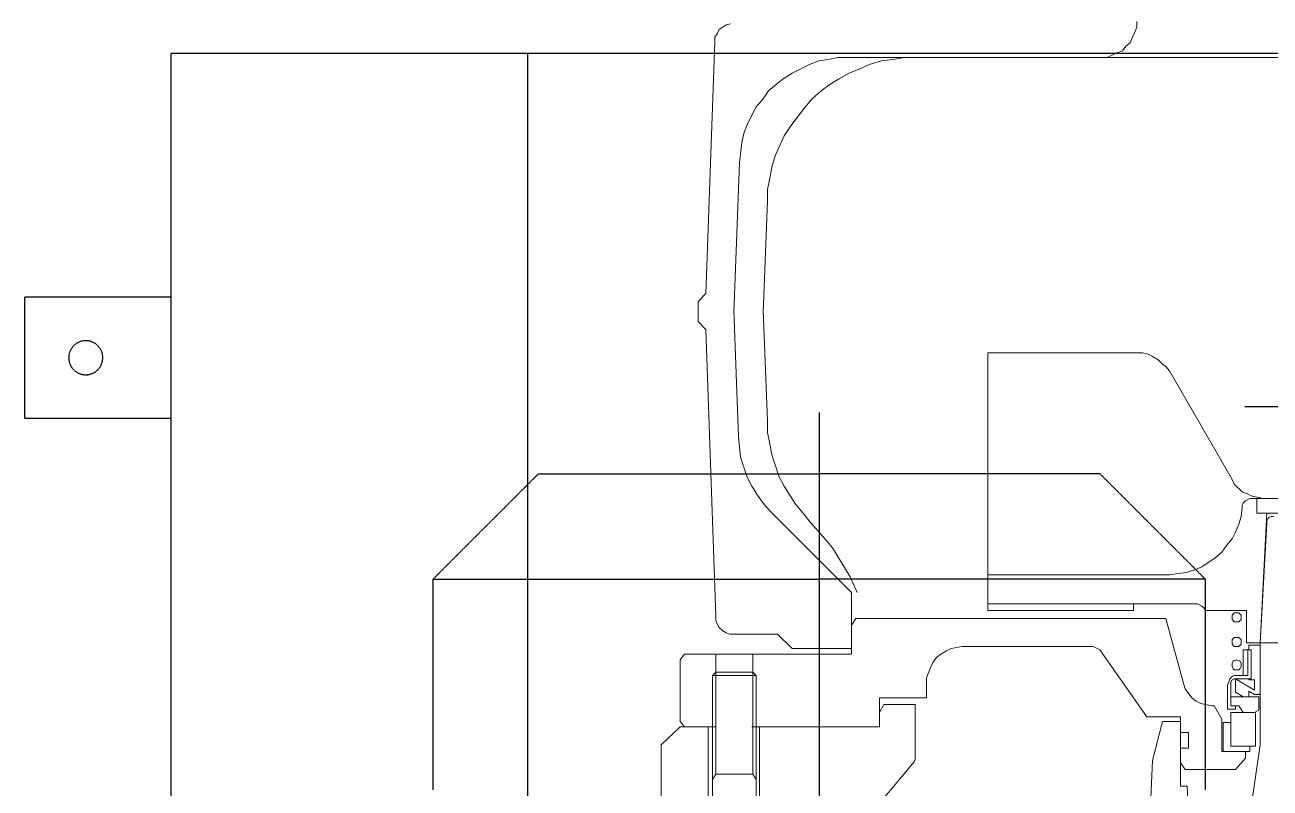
# Model space of a CAD drawing. Extents: x -3873 to 164127, y 7129 to 96529.
# Drawn here: x 53925 to 54458, y 32260 to 32586 of the extents above; entities that cross this region are included whole.
import ezdxf

# ---------------------------------------------------------------- set-up
doc = ezdxf.new("R2010")
doc.units = 0
for name, pattern in [('CENTER', [50.8, 31.75, -6.35, 6.35, -6.35]), ('DASHED', [0.2068, 0.1655, -0.0413]), ('HIDDEN', [9.525, 6.35, -3.175])]:
    doc.linetypes.add(name, pattern=pattern)
doc.layers.get('0').update_dxf_attribs({"linetype": 'CONTINUOUS'})
doc.layers.add('FLOORGUTTER', color=5, linetype='HIDDEN')
doc.layers.add('LAYOUT-KROMEKA', color=1, linetype='CONTINUOUS')

# ---------------------------------------------------------------- blocks, each defined once
blk = doc.blocks.new('bwk 5000-ust')
at = {"color": 1, "lineweight": 5}
for points in [[(-599.84, 279.35), (-599.84, 279.35), (-607.49, 271.22), (-607.49, 271.22)], [(-599.84, 279.35), (-599.84, 279.35), (-570.18, 279.35), (-570.18, 279.35)], [(-636.19, 271.22), (-636.19, 271.22), (-638.58, 269.3), (-638.58, 269.3)], [(-638.58, 240.13), (-638.58, 240.13), (-638.58, 269.3), (-638.58, 269.3)], [(-636.19, 271.22), (-636.19, 271.22), (-609.88, 271.22), (-609.88, 271.22)], [(-609.88, 271.22), (-609.88, 271.22), (-607.49, 269.3), (-607.49, 269.3)], [(-607.49, 271.22), (-607.49, 271.22), (-607.49, 259.26), (-607.49, 259.26)], [(-607.49, 269.3), (-607.49, 269.3), (-607.49, 255.91), (-607.49, 255.91)], [(-792.61, 260.22), (-792.61, 260.22), (-789.26, 263.56), (-789.26, 263.56)], [(-789.26, 263.56), (-789.26, 263.56), (-780.65, 263.56), (-780.65, 263.56)], [(-777.3, 260.22), (-777.3, 260.22), (-780.65, 263.56), (-780.65, 263.56)], [(-792.61, 260.22), (-792.61, 260.22), (-900.23, 256.39), (-900.23, 256.39)], [(-777.3, 260.22), (-777.3, 260.22), (-654.85, 255.91), (-654.85, 255.91)], [(-638.58, 255.91), (-638.58, 255.91), (-607.49, 255.91), (-607.49, 255.91)], [(-630.93, 255.91), (-630.93, 255.91), (-629.49, 257.35), (-629.49, 257.35)], [(-630.93, 240.13), (-630.93, 240.13), (-630.93, 255.91), (-630.93, 255.91)], [(-629.49, 257.35), (-629.49, 257.35), (-629.49, 238.69), (-629.49, 238.69)], [(-629.49, 257.35), (-629.49, 257.35), (-568.75, 257.35), (-568.75, 257.35)], [(-607.49, 259.26), (-607.49, 259.26), (-568.75, 259.26), (-568.75, 259.26)], [(-587.4, 255.91), (-587.4, 255.91), (-585.01, 257.35), (-585.01, 257.35)], [(-784.48, 248.26), (-784.48, 248.26), (-848.57, 245.87), (-848.57, 245.87)], [(-785.43, 248.26), (-785.43, 248.26), (-731.38, 246.34), (-731.38, 246.34)], [(-647.19, 248.26), (-647.19, 248.26), (-647.19, 229.6), (-647.19, 229.6)], [(-638.58, 221.95), (-638.58, 221.95), (-638.58, 240.13), (-638.58, 240.13)], [(-607.49, 240.13), (-607.49, 240.13), (-638.58, 240.13), (-638.58, 240.13)], [(-629.49, 238.69), (-629.49, 238.69), (-630.93, 240.13), (-630.93, 240.13)], [(-607.49, 240.6), (-607.49, 240.6), (-607.49, 209.51), (-607.49, 209.51)], [(-587.4, 240.13), (-587.4, 240.13), (-585.01, 238.69), (-585.01, 238.69)], [(-784.48, 235.82), (-784.48, 235.82), (-832.31, 233.91), (-832.31, 233.91)], [(-785.43, 235.82), (-785.43, 235.82), (-738.08, 233.91), (-738.08, 233.91)], [(-568.75, 238.69), (-568.75, 238.69), (-629.49, 238.69), (-629.49, 238.69)], [(-607.49, 237.26), (-607.49, 237.26), (-568.75, 237.26), (-568.75, 237.26)], [(-607.49, 237.26), (-607.49, 237.26), (-607.49, 186.07), (-607.49, 186.07)], [(-664.89, 198.03), (-664.89, 198.03), (-699.81, 232.95), (-699.81, 232.95)], [(-640.97, 223.38), (-640.97, 223.38), (-647.19, 229.6), (-647.19, 229.6)], [(-640.97, 198.03), (-640.97, 198.03), (-640.97, 223.38), (-640.97, 223.38)], [(-638.58, 198.03), (-638.58, 198.03), (-638.58, 221.95), (-638.58, 221.95)], [(-607.49, 209.51), (-607.49, 209.51), (-607.49, 186.07), (-607.49, 186.07)], [(-893.54, 199.47), (-893.54, 199.47), (-893.54, 91.36), (-893.54, 91.36)], [(-640.97, 198.03), (-640.97, 198.03), (-664.89, 198.03), (-664.89, 198.03)], [(-651.02, 198.03), (-651.02, 198.03), (-653.89, 196.12), (-653.89, 196.12)], [(-651.02, 198.03), (-651.02, 198.03), (-638.58, 198.03), (-638.58, 198.03)], [(-653.89, 83.23), (-653.89, 83.23), (-653.89, 196.12), (-653.89, 196.12)], [(-572.57, 187.99), (-572.57, 187.99), (-592.66, 171.25), (-592.66, 171.25)], [(-613.71, 186.07), (-613.71, 186.07), (-617.06, 184.16), (-617.06, 184.16)], [(-617.06, 184.16), (-617.06, 184.16), (-617.06, 170.77), (-617.06, 170.77)], [(-607.49, 186.07), (-607.49, 186.07), (-613.71, 186.07), (-613.71, 186.07)], [(-617.06, 170.77), (-617.06, 170.77), (-594.58, 170.77), (-594.58, 170.77)], [(-626.15, 165.98), (-626.15, 165.98), (-619.93, 165.98), (-619.93, 165.98)], [(-641.93, 94.71), (-641.93, 94.71), (-641.93, 150.68), (-641.93, 150.68)], [(-767.26, 139.68), (-767.26, 139.68), (-767.26, 76.06), (-767.26, 76.06)], [(-767.26, 139.68), (-767.26, 139.68), (-657.24, 139.68), (-657.24, 139.68)], [(-672.54, 139.68), (-672.54, 139.68), (-672.54, 62.18), (-672.54, 62.18)], [(-660.11, 51.18), (-660.11, 51.18), (-660.11, 139.68), (-660.11, 139.68)], [(-657.24, 139.68), (-657.24, 139.68), (-657.24, 77.49), (-657.24, 77.49)], [(-653.89, 106.67), (-653.89, 106.67), (-653.89, 63.62), (-653.89, 63.62)], [(-893.54, -91.36), (-893.54, -91.36), (-893.54, 91.36), (-893.54, 91.36)], [(-640.5, 91.84), (-640.5, 91.84), (-641.93, 94.71), (-641.93, 94.71)], [(-640.5, 91.84), (-640.5, 91.84), (-611.8, 71.75), (-611.8, 71.75)], [(-660.11, 77.49), (-660.11, 77.49), (-657.24, 77.49), (-657.24, 77.49)], [(-611.8, 57.4), (-611.8, 57.4), (-611.8, 71.75), (-611.8, 71.75)], [(-609.88, 65.05), (-609.88, 65.05), (-593.14, 69.36), (-593.14, 69.36)], [(-519, 72.71), (-519, 72.71), (-593.14, 69.36), (-593.14, 69.36)], [(-609.88, 57.4), (-609.88, 57.4), (-609.88, 65.05), (-609.88, 65.05)], [(-713.2, 35.4), (-713.2, 35.4), (-759.6, 62.18), (-759.6, 62.18)], [(-625.67, 55.97), (-625.67, 55.97), (-653.89, 63.62), (-653.89, 63.62)], [(-611.8, 57.4), (-611.8, 57.4), (-605.1, 57.4), (-605.1, 57.4)], [(-605.1, 57.4), (-605.1, 57.4), (-605.1, 54.05), (-605.1, 54.05)], [(-582.14, 57.4), (-582.14, 57.4), (-605.1, 57.4), (-605.1, 57.4)], [(-605.1, 54.05), (-605.1, 54.05), (-598.4, 54.05), (-598.4, 54.05)], [(-598.4, 54.05), (-598.4, 54.05), (-598.4, 57.4), (-598.4, 57.4)], [(-594.1, 57.4), (-594.1, 57.4), (-592.18, 57.4), (-592.18, 57.4)], [(-592.18, 57.4), (-592.18, 57.4), (-589.31, 55.49), (-589.31, 55.49)], [(-589.31, 33.96), (-589.31, 33.96), (-589.31, 55.49), (-589.31, 55.49)], [(-582.14, 57.4), (-582.14, 57.4), (-582.14, 54.53), (-582.14, 54.53)], [(-582.14, 54.53), (-582.14, 54.53), (-531.43, 52.62), (-531.43, 52.62)], [(-657.24, 29.18), (-657.24, 29.18), (-657.24, 46.88), (-657.24, 46.88)], [(-616.58, 43.05), (-616.58, 43.05), (-616.58, 44.01), (-616.58, 44.01)], [(-610.84, 39.7), (-610.84, 39.7), (-616.58, 43.05), (-616.58, 43.05)], [(-615.14, 37.31), (-615.14, 37.31), (-625.67, 37.31), (-625.67, 37.31)], [(-615.14, 37.31), (-615.14, 37.31), (-615.14, 33.96), (-615.14, 33.96)], [(-596.97, 39.7), (-596.97, 39.7), (-610.84, 39.7), (-610.84, 39.7)], [(-596.97, 39.22), (-596.97, 39.22), (-609.4, 39.22), (-609.4, 39.22)], [(-609.4, 35.88), (-609.4, 35.88), (-609.4, 39.22), (-609.4, 39.22)], [(-596.97, 29.66), (-596.97, 29.66), (-596.97, 39.7), (-596.97, 39.7)], [(-596.97, 29.66), (-596.97, 29.66), (-596.97, 39.22), (-596.97, 39.22)], [(-629.49, 33.48), (-629.49, 33.48), (-629.49, 28.7), (-629.49, 28.7)], [(-628.06, 33.96), (-628.06, 33.96), (-622.32, 33.96), (-622.32, 33.96)], [(-623.28, 25.83), (-623.28, 25.83), (-628.06, 33.96), (-628.06, 33.96)], [(-628.06, 33.48), (-628.06, 33.48), (-628.06, 27.27), (-628.06, 27.27)], [(-625.67, 35.88), (-625.67, 35.88), (-620.41, 35.88), (-620.41, 35.88)], [(-620.41, 30.61), (-620.41, 30.61), (-622.32, 33.96), (-622.32, 33.96)], [(-620.41, 23.92), (-620.41, 23.92), (-620.41, 35.88), (-620.41, 35.88)], [(-620.41, 35.88), (-620.41, 35.88), (-616.58, 35.88), (-616.58, 35.88)], [(-616.58, 35.88), (-616.58, 35.88), (-616.58, 33.96), (-616.58, 33.96)], [(-616.58, 33.96), (-616.58, 33.96), (-616.58, 32.53), (-616.58, 32.53)], [(-616.58, 33.96), (-616.58, 33.96), (-615.14, 33.96), (-615.14, 33.96)], [(-613.71, 30.61), (-613.71, 30.61), (-616.58, 32.53), (-616.58, 32.53)], [(-613.71, 35.88), (-613.71, 35.88), (-613.71, 25.35), (-613.71, 25.35)], [(-609.4, 35.88), (-609.4, 35.88), (-613.71, 35.88), (-613.71, 35.88)], [(-599.36, 35.88), (-599.36, 35.88), (-611.32, 35.88), (-611.32, 35.88)], [(-599.36, 35.88), (-599.36, 35.88), (-609.4, 35.88), (-609.4, 35.88)], [(-599.36, 25.35), (-599.36, 25.35), (-599.36, 35.88), (-599.36, 35.88)], [(-599.36, 27.74), (-599.36, 27.74), (-599.36, 35.88), (-599.36, 35.88)], [(-589.31, 33.96), (-589.31, 33.96), (-594.1, 29.66), (-594.1, 29.66)], [(-705.07, 24.87), (-705.07, 24.87), (-705.07, 26.79), (-705.07, 26.79)], [(-643.37, 29.18), (-643.37, 29.18), (-657.24, 29.18), (-657.24, 29.18)], [(-643.37, 23.44), (-643.37, 23.44), (-643.37, 29.18), (-643.37, 29.18)], [(-640.5, 28.22), (-640.5, 28.22), (-642.41, 28.22), (-642.41, 28.22)], [(-642.41, 28.22), (-642.41, 28.22), (-642.41, 23.44), (-642.41, 23.44)], [(-629.49, 30.61), (-629.49, 30.61), (-640.5, 30.61), (-640.5, 30.61)], [(-640.5, 30.61), (-640.5, 30.61), (-640.5, 28.7), (-640.5, 28.7)], [(-640.5, 28.7), (-640.5, 28.7), (-629.49, 28.7), (-629.49, 28.7)], [(-640.5, 27.27), (-640.5, 27.27), (-640.5, 28.7), (-640.5, 28.7)], [(-640.5, 27.27), (-640.5, 27.27), (-640.5, 28.22), (-640.5, 28.22)], [(-628.06, 27.27), (-628.06, 27.27), (-640.5, 27.27), (-640.5, 27.27)], [(-627.58, 28.22), (-627.58, 28.22), (-628.06, 28.22), (-628.06, 28.22)], [(-628.06, 28.22), (-628.06, 28.22), (-628.06, 27.27), (-628.06, 27.27)], [(-627.58, 25.83), (-627.58, 25.83), (-627.58, 28.22), (-627.58, 28.22)], [(-620.41, 28.22), (-620.41, 28.22), (-622.8, 28.22), (-622.8, 28.22)], [(-622.8, 28.22), (-622.8, 28.22), (-621.36, 25.83), (-621.36, 25.83)], [(-620.41, 28.22), (-620.41, 28.22), (-620.41, 30.61), (-620.41, 30.61)], [(-613.71, 30.61), (-613.71, 30.61), (-613.71, 25.83), (-613.71, 25.83)], [(-599.84, 23.44), (-599.84, 23.44), (-573.53, 27.27), (-573.53, 27.27)], [(-596.97, 27.74), (-596.97, 27.74), (-599.36, 27.74), (-599.36, 27.74)], [(-596.97, 29.66), (-596.97, 29.66), (-594.1, 29.66), (-594.1, 29.66)], [(-596.97, 27.74), (-596.97, 27.74), (-596.97, 29.66), (-596.97, 29.66)], [(-705.07, 0), (-705.07, 0), (-705.07, 24.87), (-705.07, 24.87)], [(-698.85, 24.87), (-698.85, 24.87), (-705.07, 24.87), (-705.07, 24.87)], [(-698.85, 20.57), (-698.85, 20.57), (-698.85, 24.87), (-698.85, 24.87)], [(-643.37, 23.44), (-643.37, 23.44), (-698.85, 20.57), (-698.85, 20.57)], [(-643.37, 23.44), (-643.37, 23.44), (-694.55, 20.57), (-694.55, 20.57)], [(-643.37, 23.44), (-643.37, 23.44), (-599.84, 23.44), (-599.84, 23.44)], [(-643.37, -26.31), (-643.37, -26.31), (-643.37, 23.44), (-643.37, 23.44)], [(-622.8, 23.44), (-622.8, 23.44), (-642.41, 23.44), (-642.41, 23.44)], [(-623.28, 25.83), (-623.28, 25.83), (-627.58, 25.83), (-627.58, 25.83)], [(-614.67, 23.92), (-614.67, 23.92), (-620.41, 23.92), (-620.41, 23.92)], [(-613.71, 25.83), (-613.71, 25.83), (-614.67, 23.92), (-614.67, 23.92)], [(-613.71, 25.35), (-613.71, 25.35), (-599.36, 25.35), (-599.36, 25.35)], [(-698.85, 20.57), (-698.85, 20.57), (-698.85, -20.57), (-698.85, -20.57)]]:
    blk.add_open_spline(points, degree=3, dxfattribs=at)
for points, knots in [([(-907.89, 249.69), (-907.89, 249.69), (-907.41, 251.61), (-907.41, 251.61), (-907.41, 251.61), (-905.5, 254.48), (-905.5, 254.48), (-905.5, 254.48), (-903.58, 255.43), (-903.58, 255.43), (-903.58, 255.43), (-902.15, 256.39), (-902.15, 256.39), (-902.15, 256.39), (-900.23, 256.39), (-900.23, 256.39)], [0, 0, 0, 0, 1, 1, 1, 2, 2, 2, 3, 3, 3, 4, 4, 4, 5, 5, 5, 5]), ([(-654.85, 255.91), (-654.85, 255.91), (-652.93, 255.91), (-652.93, 255.91), (-652.93, 255.91), (-651.5, 255.43), (-651.5, 255.43), (-651.5, 255.43), (-650.06, 254.48), (-650.06, 254.48), (-650.06, 254.48), (-648.63, 253.04), (-648.63, 253.04), (-648.63, 253.04), (-647.67, 251.61), (-647.67, 251.61), (-647.67, 251.61), (-647.19, 250.17), (-647.19, 250.17), (-647.19, 250.17), (-647.19, 248.26), (-647.19, 248.26)], [0, 0, 0, 0, 1, 1, 1, 2, 2, 2, 3, 3, 3, 4, 4, 4, 5, 5, 5, 6, 6, 6, 7, 7, 7, 7]), ([(-630.93, 240.13), (-630.93, 240.13), (-587.4, 240.13), (-587.4, 240.13), (-587.4, 240.13), (-587.4, 255.91), (-587.4, 255.91), (-587.4, 255.91), (-630.93, 255.91), (-630.93, 255.91)], [0, 0, 0, 0, 1, 1, 1, 2, 2, 2, 3, 3, 3, 3]), ([(-893.54, 199.47), (-893.54, 199.47), (-893.54, 203.77), (-893.54, 203.77), (-893.54, 203.77), (-892.58, 208.08), (-892.58, 208.08), (-892.58, 208.08), (-892.1, 211.9), (-892.1, 211.9), (-892.1, 211.9), (-890.67, 215.73), (-890.67, 215.73), (-890.67, 215.73), (-886.84, 223.38), (-886.84, 223.38), (-886.84, 223.38), (-884.45, 227.21), (-884.45, 227.21), (-884.45, 227.21), (-882.06, 230.08), (-882.06, 230.08), (-882.06, 230.08), (-879.19, 233.43), (-879.19, 233.43), (-879.19, 233.43), (-875.84, 235.82), (-875.84, 235.82), (-875.84, 235.82), (-872.49, 238.69), (-872.49, 238.69), (-872.49, 238.69), (-864.84, 242.52), (-864.84, 242.52), (-864.84, 242.52), (-861.01, 243.95), (-861.01, 243.95), (-861.01, 243.95), (-857.18, 244.91), (-857.18, 244.91), (-857.18, 244.91), (-848.57, 245.87), (-848.57, 245.87)], [0, 0, 0, 0, 1, 1, 1, 2, 2, 2, 3, 3, 3, 4, 4, 4, 5, 5, 5, 6, 6, 6, 7, 7, 7, 8, 8, 8, 9, 9, 9, 10, 10, 10, 11, 11, 11, 12, 12, 12, 13, 13, 13, 14, 14, 14, 14]), ([(-731.38, 246.34), (-731.38, 246.34), (-722.77, 245.39), (-722.77, 245.39), (-722.77, 245.39), (-714.16, 242.52), (-714.16, 242.52), (-714.16, 242.52), (-710.33, 240.6), (-710.33, 240.6), (-710.33, 240.6), (-706.51, 238.21), (-706.51, 238.21), (-706.51, 238.21), (-703.16, 235.82), (-703.16, 235.82), (-703.16, 235.82), (-699.81, 232.95), (-699.81, 232.95)], [0, 0, 0, 0, 1, 1, 1, 2, 2, 2, 3, 3, 3, 4, 4, 4, 5, 5, 5, 6, 6, 6, 6]), ([(-893.54, 170.77), (-893.54, 170.77), (-893.54, 175.55), (-893.54, 175.55), (-893.54, 175.55), (-892.58, 180.33), (-892.58, 180.33), (-892.58, 180.33), (-892.1, 185.12), (-892.1, 185.12), (-892.1, 185.12), (-890.67, 189.9), (-890.67, 189.9), (-890.67, 189.9), (-888.75, 194.21), (-888.75, 194.21), (-888.75, 194.21), (-886.84, 198.99), (-886.84, 198.99), (-886.84, 198.99), (-884.45, 203.29), (-884.45, 203.29), (-884.45, 203.29), (-882.06, 207.12), (-882.06, 207.12), (-882.06, 207.12), (-879.19, 210.95), (-879.19, 210.95), (-879.19, 210.95), (-875.84, 214.77), (-875.84, 214.77), (-875.84, 214.77), (-872.01, 218.12), (-872.01, 218.12), (-872.01, 218.12), (-864.36, 223.86), (-864.36, 223.86), (-864.36, 223.86), (-860.05, 226.73), (-860.05, 226.73), (-860.05, 226.73), (-851.44, 230.56), (-851.44, 230.56), (-851.44, 230.56), (-846.66, 231.99), (-846.66, 231.99), (-846.66, 231.99), (-841.88, 232.95), (-841.88, 232.95), (-841.88, 232.95), (-837.09, 233.91), (-837.09, 233.91), (-837.09, 233.91), (-832.31, 233.91), (-832.31, 233.91)], [0, 0, 0, 0, 1, 1, 1, 2, 2, 2, 3, 3, 3, 4, 4, 4, 5, 5, 5, 6, 6, 6, 7, 7, 7, 8, 8, 8, 9, 9, 9, 10, 10, 10, 11, 11, 11, 12, 12, 12, 13, 13, 13, 14, 14, 14, 15, 15, 15, 16, 16, 16, 17, 17, 17, 18, 18, 18, 18]), ([(-738.08, 233.91), (-738.08, 233.91), (-733.29, 233.91), (-733.29, 233.91), (-733.29, 233.91), (-728.51, 232.95), (-728.51, 232.95), (-728.51, 232.95), (-723.73, 231.99), (-723.73, 231.99), (-723.73, 231.99), (-719.42, 230.56), (-719.42, 230.56), (-719.42, 230.56), (-714.64, 229.12), (-714.64, 229.12), (-714.64, 229.12), (-710.33, 226.73), (-710.33, 226.73), (-710.33, 226.73), (-702.68, 221.95), (-702.68, 221.95), (-702.68, 221.95), (-698.85, 218.6), (-698.85, 218.6), (-698.85, 218.6), (-695.03, 215.73), (-695.03, 215.73)], [0, 0, 0, 0, 1, 1, 1, 2, 2, 2, 3, 3, 3, 4, 4, 4, 5, 5, 5, 6, 6, 6, 7, 7, 7, 8, 8, 8, 9, 9, 9, 9]), ([(-664.89, 195.64), (-664.89, 195.64), (-671.59, 198.51), (-671.59, 198.51), (-671.59, 198.51), (-684.03, 206.16), (-684.03, 206.16), (-684.03, 206.16), (-689.77, 210.95), (-689.77, 210.95), (-689.77, 210.95), (-695.03, 215.73), (-695.03, 215.73)], [0, 0, 0, 0, 1, 1, 1, 2, 2, 2, 3, 3, 3, 4, 4, 4, 4]), ([(-619.93, 165.98), (-619.93, 165.98), (-619.93, 186.07), (-619.93, 186.07), (-619.93, 186.07), (-607.49, 186.07), (-607.49, 186.07)], [0, 0, 0, 0, 1, 1, 1, 2, 2, 2, 2]), ([(-592.66, 171.25), (-592.66, 171.25), (-593.62, 170.77), (-593.62, 170.77), (-593.62, 170.77), (-594.58, 170.77), (-594.58, 170.77)], [0, 0, 0, 0, 1, 1, 1, 2, 2, 2, 2]), ([(-641.93, 150.68), (-641.93, 150.68), (-640.97, 155.46), (-640.97, 155.46), (-640.97, 155.46), (-640.02, 157.37), (-640.02, 157.37), (-640.02, 157.37), (-638.58, 159.77), (-638.58, 159.77), (-638.58, 159.77), (-637.15, 161.68), (-637.15, 161.68), (-637.15, 161.68), (-635.23, 163.11), (-635.23, 163.11), (-635.23, 163.11), (-633.32, 164.07), (-633.32, 164.07), (-633.32, 164.07), (-628.54, 165.98), (-628.54, 165.98), (-628.54, 165.98), (-626.15, 165.98), (-626.15, 165.98)], [0, 0, 0, 0, 1, 1, 1, 2, 2, 2, 3, 3, 3, 4, 4, 4, 5, 5, 5, 6, 6, 6, 7, 7, 7, 8, 8, 8, 8]), ([(-893.54, 91.36), (-893.54, 91.36), (-893.54, 88.97), (-893.54, 88.97), (-893.54, 88.97), (-894.49, 86.58), (-894.49, 86.58), (-894.49, 86.58), (-895.45, 84.67), (-895.45, 84.67), (-895.45, 84.67), (-896.41, 82.27), (-896.41, 82.27), (-896.41, 82.27), (-898.32, 80.84), (-898.32, 80.84), (-898.32, 80.84), (-899.76, 78.93), (-899.76, 78.93), (-899.76, 78.93), (-902.15, 77.97), (-902.15, 77.97), (-902.15, 77.97), (-904.06, 77.01), (-904.06, 77.01), (-904.06, 77.01), (-906.45, 76.06), (-906.45, 76.06), (-906.45, 76.06), (-908.84, 76.06), (-908.84, 76.06)], [0, 0, 0, 0, 1, 1, 1, 2, 2, 2, 3, 3, 3, 4, 4, 4, 5, 5, 5, 6, 6, 6, 7, 7, 7, 8, 8, 8, 9, 9, 9, 10, 10, 10, 10]), ([(-759.6, 62.18), (-759.6, 62.18), (-761.52, 63.62), (-761.52, 63.62), (-761.52, 63.62), (-762.95, 65.53), (-762.95, 65.53), (-762.95, 65.53), (-764.39, 66.97), (-764.39, 66.97), (-764.39, 66.97), (-765.82, 69.36), (-765.82, 69.36), (-765.82, 69.36), (-766.78, 71.27), (-766.78, 71.27), (-766.78, 71.27), (-767.26, 73.66), (-767.26, 73.66), (-767.26, 73.66), (-767.26, 76.06), (-767.26, 76.06)], [0, 0, 0, 0, 1, 1, 1, 2, 2, 2, 3, 3, 3, 4, 4, 4, 5, 5, 5, 6, 6, 6, 7, 7, 7, 7]), ([(-672.54, 62.18), (-672.54, 62.18), (-673.02, 58.36), (-673.02, 58.36), (-673.02, 58.36), (-673.5, 55.01), (-673.5, 55.01), (-673.5, 55.01), (-674.46, 51.66), (-674.46, 51.66), (-674.46, 51.66), (-675.89, 48.31), (-675.89, 48.31), (-675.89, 48.31), (-679.72, 42.57), (-679.72, 42.57), (-679.72, 42.57), (-682.11, 39.7), (-682.11, 39.7), (-682.11, 39.7), (-684.98, 37.79), (-684.98, 37.79), (-684.98, 37.79), (-687.85, 35.4), (-687.85, 35.4), (-687.85, 35.4), (-690.72, 33.96), (-690.72, 33.96), (-690.72, 33.96), (-694.07, 32.53), (-694.07, 32.53), (-694.07, 32.53), (-697.42, 31.57), (-697.42, 31.57), (-697.42, 31.57), (-701.25, 31.09), (-701.25, 31.09)], [0, 0, 0, 0, 1, 1, 1, 2, 2, 2, 3, 3, 3, 4, 4, 4, 5, 5, 5, 6, 6, 6, 7, 7, 7, 8, 8, 8, 9, 9, 9, 10, 10, 10, 11, 11, 11, 12, 12, 12, 12]), ([(-625.67, 55.97), (-625.67, 55.97), (-623.75, 55.49), (-623.75, 55.49), (-623.75, 55.49), (-619.93, 52.62), (-619.93, 52.62), (-619.93, 52.62), (-618.49, 50.7), (-618.49, 50.7), (-618.49, 50.7), (-617.54, 48.79), (-617.54, 48.79), (-617.54, 48.79), (-616.58, 44.01), (-616.58, 44.01)], [0, 0, 0, 0, 1, 1, 1, 2, 2, 2, 3, 3, 3, 4, 4, 4, 5, 5, 5, 5]), ([(-657.24, 46.88), (-657.24, 46.88), (-658.19, 47.36), (-658.19, 47.36), (-658.19, 47.36), (-659.15, 48.31), (-659.15, 48.31), (-659.15, 48.31), (-660.11, 50.23), (-660.11, 50.23), (-660.11, 50.23), (-660.11, 51.18), (-660.11, 51.18)], [0, 0, 0, 0, 1, 1, 1, 2, 2, 2, 3, 3, 3, 4, 4, 4, 4]), ([(-629.49, 33.48), (-629.49, 33.48), (-629.49, 34.44), (-629.49, 34.44), (-629.49, 34.44), (-629.02, 35.4), (-629.02, 35.4), (-629.02, 35.4), (-628.06, 36.35), (-628.06, 36.35), (-628.06, 36.35), (-626.62, 36.83), (-626.62, 36.83), (-626.62, 36.83), (-625.67, 37.31), (-625.67, 37.31)], [0, 0, 0, 0, 1, 1, 1, 2, 2, 2, 3, 3, 3, 4, 4, 4, 5, 5, 5, 5]), ([(-713.2, 35.4), (-713.2, 35.4), (-711.29, 34.44), (-711.29, 34.44), (-711.29, 34.44), (-707.94, 31.09), (-707.94, 31.09), (-707.94, 31.09), (-706.99, 28.7), (-706.99, 28.7), (-706.99, 28.7), (-706.03, 26.79), (-706.03, 26.79), (-706.03, 26.79), (-705.07, 22), (-705.07, 22)], [0, 0, 0, 0, 1, 1, 1, 2, 2, 2, 3, 3, 3, 4, 4, 4, 5, 5, 5, 5]), ([(-656.28, 33.48), (-656.28, 33.48), (-656.28, 34.44), (-656.28, 34.44), (-656.28, 34.44), (-655.32, 35.4), (-655.32, 35.4), (-655.32, 35.4), (-653.41, 35.4), (-653.41, 35.4), (-653.41, 35.4), (-652.45, 34.44), (-652.45, 34.44), (-652.45, 34.44), (-652.45, 32.53), (-652.45, 32.53), (-652.45, 32.53), (-653.41, 31.57), (-653.41, 31.57), (-653.41, 31.57), (-655.32, 31.57), (-655.32, 31.57), (-655.32, 31.57), (-656.28, 32.53), (-656.28, 32.53), (-656.28, 32.53), (-656.28, 33.48), (-656.28, 33.48)], [0, 0, 0, 0, 1, 1, 1, 2, 2, 2, 3, 3, 3, 4, 4, 4, 5, 5, 5, 6, 6, 6, 7, 7, 7, 8, 8, 8, 9, 9, 9, 9]), ([(-645.76, 33.48), (-645.76, 33.48), (-645.76, 34.44), (-645.76, 34.44), (-645.76, 34.44), (-644.8, 35.4), (-644.8, 35.4), (-644.8, 35.4), (-642.89, 35.4), (-642.89, 35.4), (-642.89, 35.4), (-641.93, 34.44), (-641.93, 34.44), (-641.93, 34.44), (-641.93, 32.53), (-641.93, 32.53), (-641.93, 32.53), (-642.89, 31.57), (-642.89, 31.57), (-642.89, 31.57), (-644.8, 31.57), (-644.8, 31.57), (-644.8, 31.57), (-645.76, 32.53), (-645.76, 32.53), (-645.76, 32.53), (-645.76, 33.48), (-645.76, 33.48)], [0, 0, 0, 0, 1, 1, 1, 2, 2, 2, 3, 3, 3, 4, 4, 4, 5, 5, 5, 6, 6, 6, 7, 7, 7, 8, 8, 8, 9, 9, 9, 9]), ([(-636.19, 33.48), (-636.19, 33.48), (-635.71, 34.44), (-635.71, 34.44), (-635.71, 34.44), (-635.71, 34.92), (-635.71, 34.92), (-635.71, 34.92), (-634.76, 35.4), (-634.76, 35.4), (-634.76, 35.4), (-633.32, 35.4), (-633.32, 35.4), (-633.32, 35.4), (-632.36, 34.92), (-632.36, 34.92), (-632.36, 34.92), (-631.89, 34.44), (-631.89, 34.44), (-631.89, 34.44), (-631.89, 32.53), (-631.89, 32.53), (-631.89, 32.53), (-632.36, 32.05), (-632.36, 32.05), (-632.36, 32.05), (-633.32, 31.57), (-633.32, 31.57), (-633.32, 31.57), (-634.76, 31.57), (-634.76, 31.57), (-634.76, 31.57), (-635.71, 32.05), (-635.71, 32.05), (-635.71, 32.05), (-635.71, 32.53), (-635.71, 32.53), (-635.71, 32.53), (-636.19, 33.48), (-636.19, 33.48)], [0, 0, 0, 0, 1, 1, 1, 2, 2, 2, 3, 3, 3, 4, 4, 4, 5, 5, 5, 6, 6, 6, 7, 7, 7, 8, 8, 8, 9, 9, 9, 10, 10, 10, 11, 11, 11, 12, 12, 12, 13, 13, 13, 13]), ([(-628.06, 33.48), (-628.06, 33.48), (-628.06, 34.44), (-628.06, 34.44), (-628.06, 34.44), (-627.58, 35.4), (-627.58, 35.4), (-627.58, 35.4), (-626.62, 35.88), (-626.62, 35.88), (-626.62, 35.88), (-625.67, 35.88), (-625.67, 35.88)], [0, 0, 0, 0, 1, 1, 1, 2, 2, 2, 3, 3, 3, 4, 4, 4, 4]), ([(-705.07, 26.79), (-705.07, 26.79), (-705.07, 27.74), (-705.07, 27.74), (-705.07, 27.74), (-704.12, 29.66), (-704.12, 29.66), (-704.12, 29.66), (-703.16, 30.61), (-703.16, 30.61), (-703.16, 30.61), (-702.2, 31.09), (-702.2, 31.09), (-702.2, 31.09), (-701.25, 31.09), (-701.25, 31.09)], [0, 0, 0, 0, 1, 1, 1, 2, 2, 2, 3, 3, 3, 4, 4, 4, 5, 5, 5, 5]), ([(-621.36, 25.83), (-621.36, 25.83), (-621.36, 23.92), (-621.36, 23.92), (-621.36, 23.92), (-621.84, 23.44), (-621.84, 23.44), (-621.84, 23.44), (-622.8, 23.44), (-622.8, 23.44)], [0, 0, 0, 0, 1, 1, 1, 2, 2, 2, 3, 3, 3, 3]), ([(-697.42, 17.7), (-697.42, 17.7), (-697.42, 18.66), (-697.42, 18.66), (-697.42, 18.66), (-696.94, 19.61), (-696.94, 19.61), (-696.94, 19.61), (-696.46, 20.09), (-696.46, 20.09), (-696.46, 20.09), (-695.51, 20.57), (-695.51, 20.57), (-695.51, 20.57), (-694.55, 20.57), (-694.55, 20.57)], [0, 0, 0, 0, 1, 1, 1, 2, 2, 2, 3, 3, 3, 4, 4, 4, 5, 5, 5, 5])]:
    blk.add_open_spline(points, degree=3, knots=knots, dxfattribs=at)
at = {"layer": 'FLOORGUTTER', "color": 1, "linetype": 'DASHED'}
for p, q in [((-739.24, 551.2), (-791.24, 551.2)), ((-791.24, 551.2), (-791.24, 488.8)), ((-739.24, 488.8), (-739.24, 551.2)), ((-895.24, -253.49), (-895.24, 488.8)), ((-895.24, 488.8), (-115.24, 488.8))]:
    blk.add_line(p, q, dxfattribs=at)
at = {"layer": 'FLOORGUTTER', "color": 1, "linetype": 'CENTER'}
blk.add_line((-744.44, 29.94), (-744.44, -331.76), dxfattribs=at)
at = {"layer": 'FLOORGUTTER', "color": 1, "linetype": 'DASHED'}
blk.add_circle((-765.24, 525.2), 7.28, dxfattribs=at)
blk = doc.blocks.new('AP-56 ARTIK POMPASI')
at = {"layer": 'LAYOUT-KROMEKA', "ltscale": 10}
for p, q in [((-490.62, 311.83), (-490.62, 1267.38)), ((-338.28, 311.83), (-338.28, 1042.67))]:
    blk.add_line(p, q, dxfattribs=at)
at = {"layer": 'LAYOUT-KROMEKA', "linetype": 'CENTER', "ltscale": 10}
blk.add_line((-213.63, 465.23), (-213.63, 1207.11), dxfattribs=at)
at = {"layer": 'LAYOUT-KROMEKA', "linetype": 'DASHED'}
for p, q in [((-378.63, 626.45), (-378.63, 536.45)), ((-48.63, 626.45), (-48.63, 536.45)), ((-378.63, 536.45), (-213.63, 536.45)), ((-378.63, 536.45), (-333.63, 491.45)), ((-48.63, 536.45), (-213.63, 536.45)), ((-48.63, 536.45), (-93.63, 491.45)), ((-333.63, 491.45), (-213.63, 491.45)), ((-93.63, 491.45), (-213.63, 491.45))]:
    blk.add_line(p, q, dxfattribs=at)
at = {"layer": 'LAYOUT-KROMEKA', "ltscale": 10, "rotation": 90}
blk.add_blockref('bwk 5000-ust', (-1.82, 1207.07), dxfattribs=at)

msp = doc.modelspace()

# ---------------------------------------------------------------- block references
at = {"layer": 'LAYOUT-KROMEKA', "color": 7, "ltscale": 50, "xscale": -1, "rotation": 180}
msp.add_blockref('AP-56 ARTIK POMPASI', (54478.49, 32886.08), dxfattribs=at)

doc.saveas('drawing.dxf')
